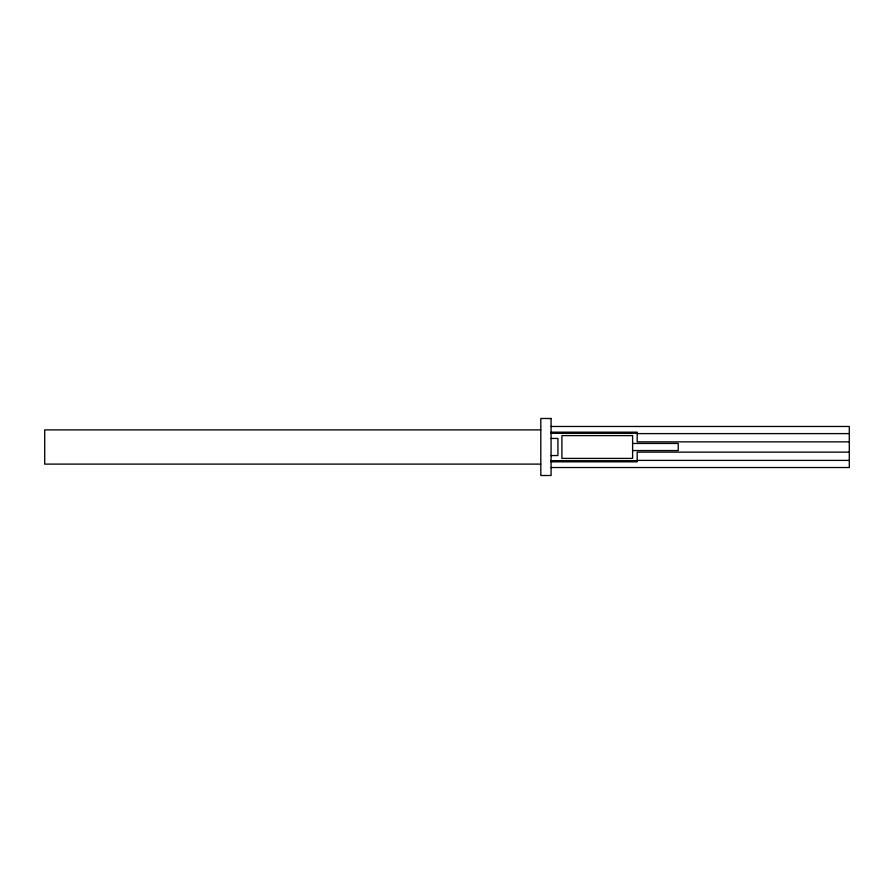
<?xml version="1.0" encoding="UTF-8"?>
<svg xmlns="http://www.w3.org/2000/svg" width="894" height="894" viewBox="0 0 894 894"><rect width="100%" height="100%" fill="white"/><g stroke="black" fill="none" stroke-linecap="round" stroke-linejoin="round"><path stroke-width="1.34" d="M551.073 426.472L849.3 426.472L849.3 467.528L551.073 467.528M540.803 429.891L44.7 429.891L44.7 464.109L540.803 464.109M551.073 432.171L637.176 432.171L637.176 441.871L849.3 441.871M551.073 433.311L637.176 433.311M637.176 433.601L849.3 433.601M550.928 438.451L557.912 438.451L557.912 455.549L550.928 455.549M632.606 443.458L678.233 443.458L678.233 450.542L632.606 450.542M849.3 452.129L637.176 452.129L637.176 461.829L551.073 461.829M637.176 460.399L849.3 460.399M551.073 460.689L637.176 460.689M551.073 418.493L540.803 418.493L540.803 475.507L551.073 475.507L551.073 418.493M632.606 435.59L561.901 435.59L561.901 458.41L632.606 458.41L632.606 435.59"/></g></svg>
